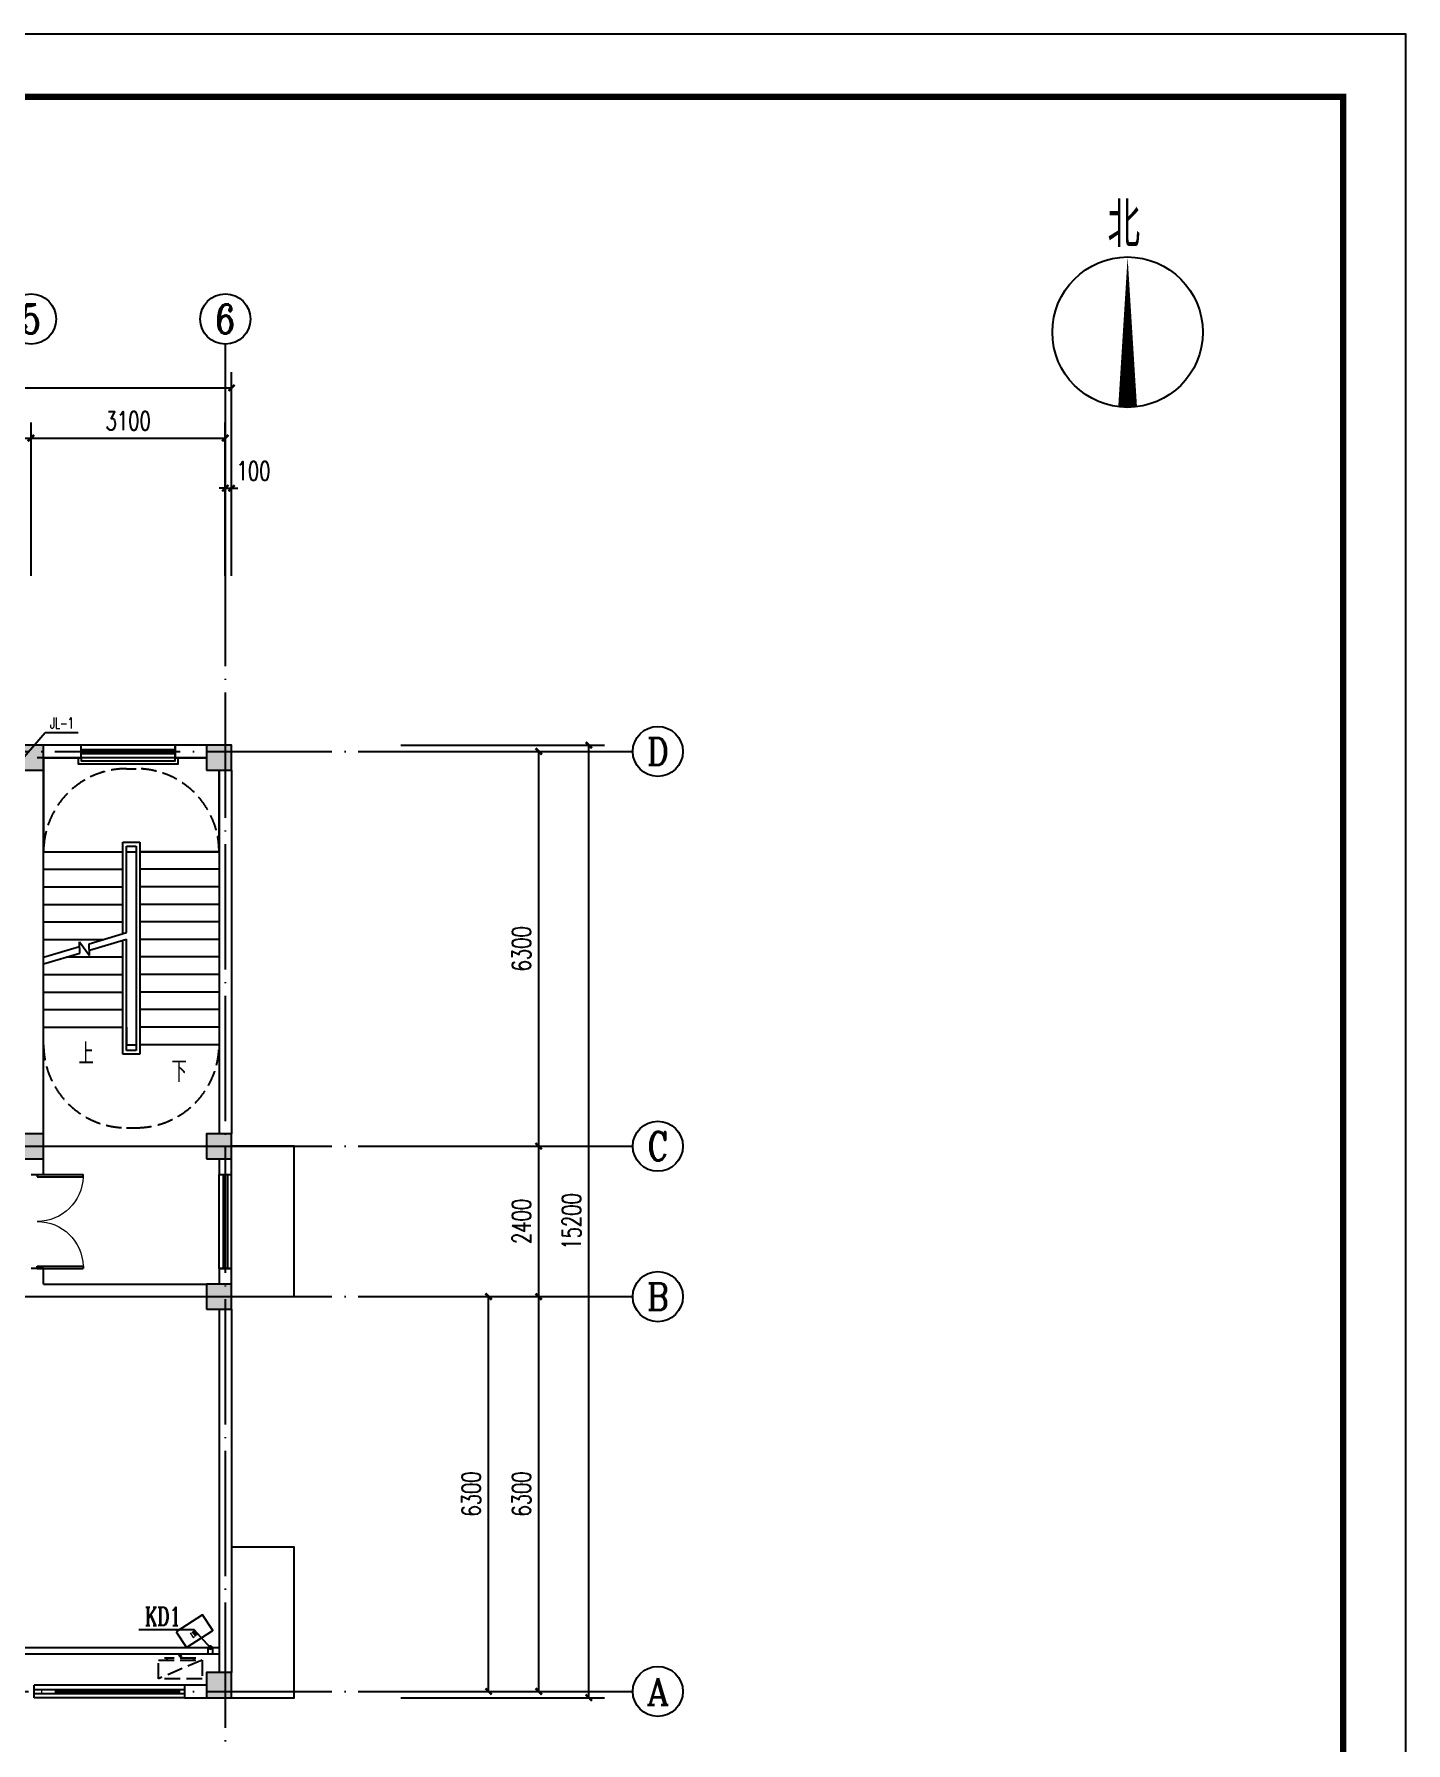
# Model space of a CAD drawing. Extents: x 6128144 to 12201635, y -1670122 to -706096.
# Drawn here: x 6395217 to 6417103, y -738605 to -711340 of the extents above; entities that cross this region are included whole.
import ezdxf
from ezdxf.enums import TextEntityAlignment as Align

# ---------------------------------------------------------------- set-up
doc = ezdxf.new("R2010")
doc.units = 0
doc.header["$LTSCALE"] = 1000
doc.header["$MEASUREMENT"] = 0
doc.linetypes.add('DASH', pattern=[0.35, 0.25, -0.1])
doc.linetypes.add('DOTE', pattern=[2.42, 2, -0.2, 0.02, -0.2])
doc.layers.get('0').update_dxf_attribs({"linetype": 'CONTINUOUS'})
doc.layers.get('Defpoints').update_dxf_attribs({"linetype": 'CONTINUOUS'})
for name, color, linetype in [('AXIS', 3, 'CONTINUOUS'), ('AXIS_TEXT', 7, 'CONTINUOUS'), ('COLUMN', 9, 'CONTINUOUS'), ('DIM_SYMB', 3, 'CONTINUOUS'), ('DOTE', 252, 'CONTINUOUS'), ('PUB_DIM', 3, 'CONTINUOUS'), ('PUB_HATCH', 8, 'CONTINUOUS'), ('PUB_TEXT', 7, 'CONTINUOUS'), ('PUB_TITLE', 4, 'CONTINUOUS'), ('STAIR', 5, 'CONTINUOUS'), ('TWT_LEAD', 3, 'CONTINUOUS'), ('WALL', 2, 'CONTINUOUS'), ('厨卫布置', 6, 'CONTINUOUS'), ('填充', 251, 'CONTINUOUS'), ('排水', 221, 'CONTINUOUS')]:
    doc.layers.add(name, color=color, linetype=linetype)
doc.styles.add('_TCH_AXIS', font='COMPLEX', dxfattribs={"bigfont": 'GBCBIG'})
doc.styles.add('_TCH_DIM', font='SIMPLEX', dxfattribs={"bigfont": 'GBCBIG'})
doc.styles.add('_TCH_DIM_T3', font='SIMPLEX', dxfattribs={"width": 0.705882, "bigfont": 'GBCBIG'})
doc.styles.add('_TCH_LABEL', font='COMPLEX', dxfattribs={"bigfont": 'GBCBIG'})
doc.styles.add('COMPLEX', font='COMPLEX')
doc.styles.add('DIM_FONT', font='SIMPLEX', dxfattribs={"width": 0.7, "bigfont": 'GBCBIG'})
doc.styles.add('X02W-L0100$0$_TWT_SERIAL', font='SIMPLEX', dxfattribs={"width": 0.8, "height": 3.5, "bigfont": 'HZTXT'})
doc.dimstyles.new('_TCH_ARCH&&100', dxfattribs={"dimtxt": 297.5, "dimasz": 100, "dimexe": 250, "dimexo": 300, "dimgap": 126.25, "dimtad": 1, "dimdec": 0, "dimzin": 0, "dimdsep": 46, "dimtxsty": '_TCH_DIM_T3', "dimblk": 'ARCHTICK', "dimcen": 0.09, "dimclrt": 7, "dimazin": 2, "dimtfac": 1, "dimtdec": 0, "dimtix": 1, "dimtmove": 2, "dimatfit": 3, "dimfxl": 0, "dimtolj": 1, "dimtzin": 0, "dimarcsym": 0})

# ---------------------------------------------------------------- blocks, each defined once
blk = doc.blocks.new('A$C2E081725')
at = {"linetype": 'DASH'}
for p, q in [((700, 94), (0, 394)), ((600, 64), (100, 64)), ((138, 94), (138, 64)), ((350, 8), (327, 39)), ((350, 49), (350, 0)), ((350, 8), (373, 39)), ((563, 94), (563, 64))]:
    blk.add_line(p, q, dxfattribs=at)
blk.add_lwpolyline([(0, 394), (0, 94), (700, 94), (700, 394)], close=True, dxfattribs=at)
blk = doc.blocks.new('_AXISO')
blk.add_circle((0, 0), 0.5)
at = {"layer": 'AXIS_TEXT', "style": 'COMPLEX', "width": 1.041667}
blk.add_attdef('A', text='', height=0.56, dxfattribs=at).set_placement((-0.25, -0.28), (0.25, -0.28), align=Align.FIT)
blk = doc.blocks.new('_ArchTick')
at = {"color": 0, "linetype": 'ByBlock', "const_width": 0.4}
blk.add_lwpolyline([(-0.5, -0.5), (0.5, 0.5)], dxfattribs=at)
blk = doc.blocks.new('*D2761')
at = {"layer": 'Defpoints', "color": 0}
for p in [(6398367, -718585), (6398267, -720085), (6398367, -720085)]:
    blk.add_point(p, dxfattribs=at)
at = {"layer": 'PUB_DIM', "color": 0, "lineweight": -2}
for p, q in [((6398267, -719785), (6398267, -718335)), ((6398367, -719785), (6398367, -718335)), ((6398267, -718585), (6398167, -718585)), ((6398267, -718585), (6398367, -718585)), ((6398367, -718585), (6398467, -718585))]:
    blk.add_line(p, q, dxfattribs=at)
at = {"layer": 'PUB_DIM', "color": 0, "lineweight": -2, "xscale": 100, "yscale": 100, "zscale": 100}
blk.add_blockref('_ArchTick', (6398267, -718585), dxfattribs=at)
at = {"layer": 'PUB_DIM', "color": 0, "lineweight": -2, "xscale": 100, "yscale": 100, "zscale": 100, "rotation": 180}
blk.add_blockref('_ArchTick', (6398367, -718585), dxfattribs=at)
at = {"layer": 'PUB_DIM', "color": 7, "insert": (6398717, -718310), "char_height": 297.5, "attachment_point": 5, "style": '_TCH_DIM_T3'}
blk.add_mtext('\\A1;100', dxfattribs=at)
blk = doc.blocks.new('*D2781')
at = {"layer": 'Defpoints', "color": 0}
for p in [(6400767, -731485), (6402467, -731485), (6400767, -737785)]:
    blk.add_point(p, dxfattribs=at)
at = {"layer": 'PUB_DIM', "color": 0, "lineweight": -2}
for p, q in [((6401067, -731485), (6402717, -731485)), ((6402467, -737785), (6402467, -731485)), ((6401067, -737785), (6402717, -737785))]:
    blk.add_line(p, q, dxfattribs=at)
at = {"layer": 'PUB_DIM', "color": 0, "lineweight": -2, "xscale": 100, "yscale": 100, "zscale": 100}
for p, rotation in [((6402467, -731485), 90), ((6402467, -737785), 270)]:
    blk.add_blockref('_ArchTick', p, dxfattribs=dict(at, rotation=rotation))
at = {"layer": 'PUB_DIM', "color": 7, "insert": (6402192, -734635), "char_height": 297.5, "attachment_point": 5, "rotation": 90, "style": '_TCH_DIM_T3'}
blk.add_mtext('\\A1;6300', dxfattribs=at)
blk = doc.blocks.new('_FZH')
blk.add_lwpolyline([(-0.5, -0.5), (0.5, -0.5), (0.5, 0.5), (-0.5, 0.5)], close=True)
at = {"layer": 'PUB_HATCH'}
blk.add_solid([(-0.5, -0.5), (0.5, -0.5), (-0.5, 0.5), (0.5, 0.5)], dxfattribs=at)
blk = doc.blocks.new('*D2963')
at = {"layer": 'AXIS', "color": 0, "lineweight": -2}
for p, q in [((6401067, -731485), (6403517, -731485)), ((6403267, -737785), (6403267, -731485)), ((6401067, -737785), (6403517, -737785))]:
    blk.add_line(p, q, dxfattribs=at)
at = {"layer": 'Defpoints', "color": 0}
for p in [(6400767, -731485), (6403267, -731485), (6400767, -737785)]:
    blk.add_point(p, dxfattribs=at)
at = {"layer": 'AXIS', "color": 0, "lineweight": -2, "xscale": 100, "yscale": 100, "zscale": 100}
for p, rotation in [((6403267, -731485), 90), ((6403267, -737785), 270)]:
    blk.add_blockref('_ArchTick', p, dxfattribs=dict(at, rotation=rotation))
at = {"layer": 'AXIS', "color": 7, "insert": (6402992, -734635), "char_height": 297.5, "attachment_point": 5, "rotation": 90, "style": '_TCH_DIM_T3'}
blk.add_mtext('\\A1;6300', dxfattribs=at)
blk = doc.blocks.new('*D2964')
at = {"layer": 'AXIS', "color": 0, "lineweight": -2}
for p, q in [((6401067, -729085), (6403517, -729085)), ((6403267, -731485), (6403267, -729085)), ((6401067, -731485), (6403517, -731485))]:
    blk.add_line(p, q, dxfattribs=at)
at = {"layer": 'Defpoints', "color": 0}
for p in [(6400767, -729085), (6403267, -729085), (6400767, -731485)]:
    blk.add_point(p, dxfattribs=at)
at = {"layer": 'AXIS', "color": 0, "lineweight": -2, "xscale": 100, "yscale": 100, "zscale": 100}
for p, rotation in [((6403267, -729085), 90), ((6403267, -731485), 270)]:
    blk.add_blockref('_ArchTick', p, dxfattribs=dict(at, rotation=rotation))
at = {"layer": 'AXIS', "color": 7, "insert": (6402992, -730285), "char_height": 297.5, "attachment_point": 5, "rotation": 90, "style": '_TCH_DIM_T3'}
blk.add_mtext('\\A1;2400', dxfattribs=at)
blk = doc.blocks.new('*D2965')
at = {"layer": 'AXIS', "color": 0, "lineweight": -2}
for p, q in [((6401067, -722785), (6403517, -722785)), ((6403267, -729085), (6403267, -722785)), ((6401067, -729085), (6403517, -729085))]:
    blk.add_line(p, q, dxfattribs=at)
at = {"layer": 'Defpoints', "color": 0}
for p in [(6400767, -722785), (6403267, -722785), (6400767, -729085)]:
    blk.add_point(p, dxfattribs=at)
at = {"layer": 'AXIS', "color": 0, "lineweight": -2, "xscale": 100, "yscale": 100, "zscale": 100}
for p, rotation in [((6403267, -722785), 90), ((6403267, -729085), 270)]:
    blk.add_blockref('_ArchTick', p, dxfattribs=dict(at, rotation=rotation))
at = {"layer": 'AXIS', "color": 7, "insert": (6402992, -725935), "char_height": 297.5, "attachment_point": 5, "rotation": 90, "style": '_TCH_DIM_T3'}
blk.add_mtext('\\A1;6300', dxfattribs=at)
blk = doc.blocks.new('*D2966')
at = {"layer": 'AXIS', "color": 0, "lineweight": -2}
for p, q in [((6401067, -722685), (6404317, -722685)), ((6404067, -737885), (6404067, -722685)), ((6401067, -737885), (6404317, -737885))]:
    blk.add_line(p, q, dxfattribs=at)
at = {"layer": 'Defpoints', "color": 0}
for p in [(6400767, -722685), (6404067, -722685), (6400767, -737885)]:
    blk.add_point(p, dxfattribs=at)
at = {"layer": 'AXIS', "color": 0, "lineweight": -2, "xscale": 100, "yscale": 100, "zscale": 100}
for p, rotation in [((6404067, -722685), 90), ((6404067, -737885), 270)]:
    blk.add_blockref('_ArchTick', p, dxfattribs=dict(at, rotation=rotation))
at = {"layer": 'AXIS', "color": 7, "insert": (6403792, -730285), "char_height": 297.5, "attachment_point": 5, "rotation": 90, "style": '_TCH_DIM_T3'}
blk.add_mtext('\\A1;15200', dxfattribs=at)
blk = doc.blocks.new('*D2974')
at = {"layer": 'AXIS', "color": 0, "lineweight": -2}
for p, q in [((6390867, -719985), (6390867, -717535)), ((6395167, -719985), (6395167, -717535)), ((6390867, -717785), (6395167, -717785))]:
    blk.add_line(p, q, dxfattribs=at)
at = {"layer": 'Defpoints', "color": 0}
for p in [(6395167, -717785), (6390867, -720285), (6395167, -720285)]:
    blk.add_point(p, dxfattribs=at)
at = {"layer": 'AXIS', "color": 0, "lineweight": -2, "xscale": 100, "yscale": 100, "zscale": 100, "rotation": 180}
blk.add_blockref('_ArchTick', (6390867, -717785), dxfattribs=at)
at = {"layer": 'AXIS', "color": 0, "lineweight": -2, "xscale": 100, "yscale": 100, "zscale": 100}
blk.add_blockref('_ArchTick', (6395167, -717785), dxfattribs=at)
at = {"layer": 'AXIS', "color": 7, "insert": (6393017, -717510), "char_height": 297.5, "attachment_point": 5, "style": '_TCH_DIM_T3'}
blk.add_mtext('\\A1;4300', dxfattribs=at)
blk = doc.blocks.new('*D2975')
at = {"layer": 'AXIS', "color": 0, "lineweight": -2}
for p, q in [((6395167, -719985), (6395167, -717535)), ((6398267, -719985), (6398267, -717535)), ((6395167, -717785), (6398267, -717785))]:
    blk.add_line(p, q, dxfattribs=at)
at = {"layer": 'Defpoints', "color": 0}
for p in [(6398267, -717785), (6395167, -720285), (6398267, -720285)]:
    blk.add_point(p, dxfattribs=at)
at = {"layer": 'AXIS', "color": 0, "lineweight": -2, "xscale": 100, "yscale": 100, "zscale": 100, "rotation": 180}
blk.add_blockref('_ArchTick', (6395167, -717785), dxfattribs=at)
at = {"layer": 'AXIS', "color": 0, "lineweight": -2, "xscale": 100, "yscale": 100, "zscale": 100}
blk.add_blockref('_ArchTick', (6398267, -717785), dxfattribs=at)
at = {"layer": 'AXIS', "color": 7, "insert": (6396717, -717510), "char_height": 297.5, "attachment_point": 5, "style": '_TCH_DIM_T3'}
blk.add_mtext('\\A1;3100', dxfattribs=at)
blk = doc.blocks.new('*D2976')
at = {"layer": 'AXIS', "color": 0, "lineweight": -2}
for p, q in [((6376167, -719985), (6376167, -716735)), ((6398367, -719985), (6398367, -716735)), ((6376167, -716985), (6398367, -716985))]:
    blk.add_line(p, q, dxfattribs=at)
at = {"layer": 'Defpoints', "color": 0}
for p in [(6398367, -716985), (6376167, -720285), (6398367, -720285)]:
    blk.add_point(p, dxfattribs=at)
at = {"layer": 'AXIS', "color": 0, "lineweight": -2, "xscale": 100, "yscale": 100, "zscale": 100, "rotation": 180}
blk.add_blockref('_ArchTick', (6376167, -716985), dxfattribs=at)
at = {"layer": 'AXIS', "color": 0, "lineweight": -2, "xscale": 100, "yscale": 100, "zscale": 100}
blk.add_blockref('_ArchTick', (6398367, -716985), dxfattribs=at)
at = {"layer": 'AXIS', "color": 7, "insert": (6387267, -716710), "char_height": 297.5, "attachment_point": 5, "style": '_TCH_DIM_T3'}
blk.add_mtext('\\A1;22200', dxfattribs=at)

msp = doc.modelspace()

# ---------------------------------------------------------------- linework, layer by layer
at = {"extrusion": (0, 0, -1)}
for p, q in [((6397467.5, -722685.3), (6395967.5, -722685.3)), ((6395967.5, -722885.3), (6395967.5, -722685.3)), ((6395967.5, -722752), (6397467.5, -722752)), ((6397467.5, -722885.3), (6397467.5, -722685.3)), ((6395967.5, -722818.7), (6397467.5, -722818.7)), ((6397467.5, -722885.3), (6395967.5, -722885.3)), ((6395267.5, -729535.3), (6395998.7, -729535.3)), ((6395267.5, -729535.3), (6395267.5, -729572.8)), ((6395267.5, -729572.8), (6395998.7, -729572.8)), ((6395998.7, -729572.8), (6395998.7, -729535.3)), ((6398167.5, -731035.3), (6398167.5, -729535.3)), ((6398167.5, -729535.3), (6398367.5, -729535.3)), ((6398234.1, -729535.3), (6398234.1, -731035.3)), ((6398300.8, -729535.3), (6398300.8, -731035.3)), ((6398367.5, -731035.3), (6398367.5, -729535.3)), ((6395267.5, -730997.8), (6395998.7, -730997.8)), ((6395267.5, -731035.3), (6395267.5, -730997.8)), ((6395267.5, -731035.3), (6395998.7, -731035.3)), ((6395998.7, -730997.8), (6395998.7, -731035.3)), ((6398167.5, -731035.3), (6398367.5, -731035.3))]:
    msp.add_line(p, q, dxfattribs=at)
at = {"color": 0, "linetype": 'DASH'}
for p, q in [((6396692.5, -723060.3), (6396842.5, -723060.3)), ((6396692.5, -728790.4), (6396842.5, -728790.4))]:
    msp.add_line(p, q, dxfattribs=at)
at = {"linetype": 'ByBlock'}
msp.add_line((6394667.5, -737085.3), (6398167.5, -737085.3), dxfattribs=at)
at = {"color": 0}
for p, q in [((6395217.5, -737885.3), (6395217.5, -737685.3)), ((6397617.5, -737685.3), (6395217.5, -737685.3)), ((6395217.5, -737752), (6397617.5, -737752)), ((6397617.5, -737685.3), (6397617.5, -737885.3)), ((6395217.5, -737818.7), (6397617.5, -737818.7)), ((6397617.5, -737885.3), (6395217.5, -737885.3))]:
    msp.add_line(p, q, dxfattribs=at)
for points in [[(6395917.5, -722885.3), (6395917.5, -722985.3), (6397517.5, -722985.3), (6397517.5, -722885.3)], [(6395967.5, -722885.3), (6395967.5, -722935.3), (6397467.5, -722935.3), (6397467.5, -722885.3)]]:
    msp.add_lwpolyline(points, dxfattribs=at)
for points in [[(6398367.5, -731485.3), (6399367.5, -731485.3), (6399367.5, -729085.3), (6398367.5, -729085.3)], [(6398367.5, -737885.3), (6399367.5, -737885.3), (6399367.5, -735485.3), (6398367.5, -735485.3)]]:
    msp.add_lwpolyline(points)
at = {"color": 0, "linetype": 'DASH'}
for centre, start, end in [((6396692.5, -724385.3), 90, 180), ((6396842.5, -724385.3), 360, 90), ((6396692.5, -727465.3), 180, 270), ((6396842.5, -727465.3), 270, 0)]:
    msp.add_arc(centre, 1325, start, end, dxfattribs=at)
at = {"lineweight": 13, "extrusion": (0, 0, -1)}
for centre, start, end in [((-6395267.5, -729554.1), 181.46928, 270), ((-6395267.5, -731016.6), 90, 178.53072)]:
    msp.add_arc(centre, 731.2, start, end, dxfattribs=at)
at = {"layer": 'AXIS', "color": 0}
for p, q in [((6398267.5, -720285.3), (6398267.5, -716285.3)), ((6400767.5, -722785.3), (6404767.5, -722785.3)), ((6400767.5, -729085.3), (6404767.5, -729085.3)), ((6400767.5, -731485.3), (6404767.5, -731485.3)), ((6400767.5, -737785.3), (6404767.5, -737785.3))]:
    msp.add_line(p, q, dxfattribs=at)
at = {"layer": 'DIM_SYMB'}
msp.add_lwpolyline([(6412663.6, -717295, 300, 0, 0), (6412663.6, -714895, 0, 0, 0)], format="xyseb", dxfattribs=at)
at = {"layer": 'DIM_SYMB', "color": 0}
for points in [[(6397505, -727605.3, 0, 0, 0), (6397505, -723635.3, 0, 0, 0), (6396030, -723635.3, 0, 0, 0), (6396030, -725485.3, 80, 0, 0), (6396030, -725785.3, 0, 0, 0)], [(6396030, -727325.3, 0, 0, 0), (6396030, -726365.3, 80, 0, 0), (6396030, -726065.3, 0, 0, 0)]]:
    msp.add_lwpolyline(points, format="xyseb", dxfattribs=at)
at = {"layer": 'DIM_SYMB'}
msp.add_lwpolyline([(6396884.8, -736795.4), (6397765.9, -736795.4), (6398027.5, -737085.3)], dxfattribs=at)
at = {"layer": 'DIM_SYMB', "const_width": 40}
msp.add_lwpolyline([(6398014.1, -737070.5, 1), (6398040.9, -737100.2, 1)], format="xyb", close=True, dxfattribs=at)
at = {"layer": 'DIM_SYMB'}
msp.add_circle((6412663.6, -716095), 1200, dxfattribs=at)
at = {"layer": 'DOTE', "linetype": 'DOTE'}
for p, q in [((6398267.5, -740785.3), (6398267.5, -720285.3)), ((6373767.5, -722785.3), (6400767.5, -722785.3)), ((6373767.5, -729085.3), (6400767.5, -729085.3)), ((6375367.5, -729085.3), (6399167.5, -729085.3)), ((6373767.5, -731485.3), (6400767.5, -731485.3)), ((6375367.5, -731485.3), (6399167.5, -731485.3)), ((6373767.5, -737785.3), (6400767.5, -737785.3))]:
    msp.add_line(p, q, dxfattribs=at)
at = {"layer": 'PUB_TITLE', "color": 4}
msp.add_lwpolyline([(6357702.5, -753339.6), (6417102.5, -753339.6), (6417102.5, -711339.6), (6357702.5, -711339.6)], close=True, dxfattribs=at)
at = {"layer": 'PUB_TITLE', "color": 4, "const_width": 100}
msp.add_lwpolyline([(6360202.5, -752339.6), (6416102.5, -752339.6), (6416102.5, -712339.6), (6360202.5, -712339.6)], close=True, dxfattribs=at)
at = {"layer": 'STAIR', "linetype": 'ByBlock'}
for p, q in [((6397967.5, -722885.3), (6395267.5, -722885.3)), ((6398167.5, -724285.3), (6398167.5, -723085.3))]:
    msp.add_line(p, q, dxfattribs=at)
at = {"layer": 'STAIR', "color": 0}
for p, q in [((6397967.5, -722885.3), (6395367.5, -722885.3)), ((6395367.5, -722885.3), (6395367.5, -724385.3)), ((6398167.5, -724385.3), (6398167.5, -723085.3)), ((6395367.5, -726069.5), (6395367.5, -724385.3)), ((6395367.5, -724385.3), (6396632.5, -724385.3)), ((6395367.5, -724385.3), (6396632.5, -724385.3)), ((6396632.5, -725694.7), (6396632.5, -724235.3)), ((6396632.5, -724235.3), (6396902.5, -724235.3)), ((6396692.5, -725676.9), (6396692.5, -724295.3)), ((6396692.5, -724295.3), (6396842.5, -724295.3)), ((6396692.5, -725676.9), (6396692.5, -724385.3)), ((6396692.5, -724385.3), (6396842.5, -724385.3)), ((6396842.5, -724295.3), (6396842.5, -727555.3)), ((6396842.5, -724385.3), (6396842.5, -727465.3)), ((6396902.5, -724235.3), (6396902.5, -727615.3)), ((6398167.5, -724385.3), (6396902.5, -724385.3)), ((6396902.5, -724385.3), (6398167.5, -724385.3)), ((6398167.5, -724385.3), (6398167.5, -727465.3)), ((6395367.5, -724665.3), (6396632.5, -724665.3)), ((6398167.5, -724665.3), (6396902.5, -724665.3)), ((6395367.5, -724945.3), (6396632.5, -724945.3)), ((6398167.5, -724945.3), (6396902.5, -724945.3)), ((6395367.5, -725225.3), (6396632.5, -725225.3)), ((6398167.5, -725225.3), (6396902.5, -725225.3)), ((6395367.5, -725505.3), (6396632.5, -725505.3)), ((6398167.5, -725505.3), (6396902.5, -725505.3)), ((6395367.5, -725785.3), (6396326.5, -725785.3)), ((6396095.6, -725853.7), (6396692.5, -725676.9)), ((6396098.3, -725957.2), (6396692.5, -725781.2)), ((6396632.5, -727615.3), (6396632.5, -725799)), ((6396692.5, -727185.3), (6396692.5, -725781.2)), ((6396692.5, -727555.3), (6396692.5, -725781.2)), ((6398167.5, -725785.3), (6396902.5, -725785.3)), ((6395367.5, -726069.5), (6395942.5, -725899.1)), ((6395367.5, -726173.8), (6395945.2, -726002.6)), ((6395367.5, -726065.3), (6395381.4, -726065.3)), ((6395733.4, -726065.3), (6396632.5, -726065.3)), ((6395945.2, -726002.6), (6395940.5, -725824.2)), ((6395940.5, -725824.2), (6396100.5, -726040.4)), ((6396100.5, -726040.4), (6396095.6, -725853.7)), ((6398167.5, -726065.3), (6396902.5, -726065.3)), ((6395367.5, -727185.3), (6395367.5, -726173.8)), ((6395367.5, -726345.3), (6396632.5, -726345.3)), ((6398167.5, -726345.3), (6396902.5, -726345.3)), ((6395367.5, -726625.3), (6396632.5, -726625.3)), ((6398167.5, -726625.3), (6396902.5, -726625.3)), ((6395367.5, -726905.3), (6396632.5, -726905.3)), ((6398167.5, -726905.3), (6396902.5, -726905.3)), ((6395367.5, -727185.3), (6396632.5, -727185.3)), ((6396692.5, -727185.3), (6396692.5, -727465.3)), ((6398167.5, -727185.3), (6396902.5, -727185.3)), ((6396902.5, -727615.3), (6396632.5, -727615.3)), ((6396692.5, -727465.3), (6396842.5, -727465.3)), ((6396842.5, -727555.3), (6396692.5, -727555.3)), ((6398167.5, -727465.3), (6396902.5, -727465.3))]:
    msp.add_line(p, q, dxfattribs=at)
at = {"layer": 'TWT_LEAD', "color": 3}
for p, q in [((6394919.4, -723032.6), (6395390.8, -722481.8)), ((6395390.8, -722481.8), (6395919.2, -722481.8))]:
    msp.add_line(p, q, dxfattribs=at)
at = {"layer": 'WALL', "linetype": 'ByBlock'}
for p, q in [((6395967.5, -722685.3), (6395367.5, -722685.3)), ((6395967.5, -722885.3), (6395967.5, -722685.3)), ((6397967.5, -722685.3), (6397467.5, -722685.3)), ((6397467.5, -722685.3), (6397467.5, -722885.3)), ((6395367.5, -722885.3), (6395967.5, -722885.3)), ((6395367.5, -726485.3), (6395367.5, -723085.3)), ((6397467.5, -722885.3), (6397967.5, -722885.3)), ((6398167.5, -723085.3), (6398167.5, -728885.3)), ((6398367.5, -723085.3), (6398367.5, -728885.3)), ((6395367.5, -728885.3), (6395367.5, -726485.3)), ((6395367.5, -729535.3), (6395367.5, -729285.3)), ((6398167.5, -729285.3), (6398167.5, -729535.3)), ((6398367.5, -729535.3), (6398367.5, -729285.3)), ((6395167.5, -729535.3), (6395367.5, -729535.3)), ((6398167.5, -729535.3), (6398367.5, -729535.3)), ((6395367.5, -731035.3), (6395167.5, -731035.3)), ((6395367.5, -731285.3), (6395367.5, -731035.3)), ((6398367.5, -731035.3), (6398167.5, -731035.3)), ((6398167.5, -731035.3), (6398167.5, -731285.3)), ((6398367.5, -731285.3), (6398367.5, -731035.3)), ((6392067.5, -731485.3), (6395267.5, -731485.3)), ((6395267.5, -731485.3), (6397967.5, -731485.3)), ((6395367.5, -731285.3), (6397967.5, -731285.3)), ((6398167.5, -731685.3), (6398167.5, -737485.3)), ((6398367.5, -731685.3), (6398367.5, -737485.3)), ((6397967.5, -737685.3), (6397617.5, -737685.3)), ((6397617.5, -737685.3), (6397617.5, -737885.3)), ((6397617.5, -737885.3), (6397967.5, -737885.3))]:
    msp.add_line(p, q, dxfattribs=at)
at = {"layer": '厨卫布置'}
msp.add_lwpolyline([(6397484.6, -736832.9), (6397646.8, -737085.3), (6398067.5, -736815.1), (6397905.3, -736562.7)], close=True, dxfattribs=at)
at = {"layer": '填充', "linetype": 'DASH', "ltscale": 500}
msp.add_line((6394667.5, -737185.3), (6398167.5, -737185.3), dxfattribs=at)
at = {"layer": '排水'}
msp.add_lwpolyline([(6397987.5, -737185.3), (6398067.5, -737185.3), (6398067.5, -737085.3), (6397987.5, -737085.3)], close=True, dxfattribs=at)

# ---------------------------------------------------------------- block references
at = {"layer": 'AXIS', "color": 0}
ref = msp.add_blockref('_AXISO', (6395167.5, -715885.3), dxfattribs=dict(at, xscale=800, yscale=800, zscale=800))
ref.add_attrib('A', '5', dxfattribs={"layer": 'AXIS_TEXT', "color": 0, "height": 465.9, "style": '_TCH_AXIS'}).set_placement((6395012.2, -716118.3), (6395322.8, -716118.3), align=Align.FIT)
ref = msp.add_blockref('_AXISO', (6398267.5, -715885.3), dxfattribs=dict(at, xscale=800, yscale=800, zscale=800))
ref.add_attrib('A', '6', dxfattribs={"layer": 'AXIS_TEXT', "color": 0, "height": 465.9, "style": '_TCH_AXIS'}).set_placement((6398112.2, -716118.3), (6398422.8, -716118.3), align=Align.FIT)
ref = msp.add_blockref('_AXISO', (6405167.5, -722785.3), dxfattribs=dict(at, xscale=800, yscale=800, zscale=800))
ref.add_attrib('A', 'D', dxfattribs={"layer": 'AXIS_TEXT', "color": 0, "height": 435.3, "style": '_TCH_AXIS'}).set_placement((6404991.3, -723003), (6405343.6, -723003), align=Align.FIT)
ref = msp.add_blockref('_AXISO', (6405167.5, -729085.3), dxfattribs=dict(at, xscale=800, yscale=800, zscale=800))
ref.add_attrib('A', 'C', dxfattribs={"layer": 'AXIS_TEXT', "color": 0, "height": 455.7, "style": '_TCH_AXIS'}).set_placement((6405004.7, -729313.2), (6405330.2, -729313.2), align=Align.FIT)
ref = msp.add_blockref('_AXISO', (6405167.5, -731485.3), dxfattribs=dict(at, xscale=800, yscale=800, zscale=800))
ref.add_attrib('A', 'B', dxfattribs={"layer": 'AXIS_TEXT', "color": 0, "height": 435.3, "style": '_TCH_AXIS'}).set_placement((6404991.3, -731703), (6405343.6, -731703), align=Align.FIT)
ref = msp.add_blockref('_AXISO', (6405167.5, -737785.3), dxfattribs=dict(at, xscale=800, yscale=800, zscale=800))
ref.add_attrib('A', 'A', dxfattribs={"layer": 'AXIS_TEXT', "color": 0, "height": 425.2, "style": '_TCH_AXIS'}).set_placement((6404985.3, -737997.9), (6405349.7, -737997.9), align=Align.FIT)
at = {"layer": 'COLUMN', "linetype": 'ByBlock', "xscale": 400, "yscale": 400, "zscale": 400}
for p in [(6395167.5, -722885.3), (6398167.5, -722885.3), (6395167.5, -729085.3), (6398167.5, -729085.3), (6398167.5, -731485.3), (6398167.5, -737685.3)]:
    msp.add_blockref('_FZH', p, dxfattribs=at)
at = {"layer": '厨卫布置', "xscale": -1, "rotation": 180}
msp.add_blockref('A$C2E081725', (6397199.3, -737189.8), dxfattribs=at)

# ---------------------------------------------------------------- texts
at = {"layer": 'PUB_TEXT', "style": '_TCH_DIM'}
msp.add_text('北', height=723.4, dxfattribs=at).set_placement((6412342.3, -714741.2))
at = {"layer": 'PUB_TEXT', "color": 0, "style": '_TCH_DIM'}
for s, p in [('上', (6395925.7, -727780.3)), ('下', (6397410, -728060.3))]:
    msp.add_text(s, height=337.6, dxfattribs=at).set_placement(p)
at = {"layer": 'PUB_TEXT', "style": '_TCH_LABEL', "width": 0.705882}
msp.add_text('KD1', height=297.5, dxfattribs=at).set_placement((6396980.1, -736735.4))
at = {"layer": 'TWT_LEAD', "color": 3, "style": 'X02W-L0100$0$_TWT_SERIAL', "width": 0.64}
msp.add_text('JL-1', height=175, dxfattribs=at).set_placement((6395471.1, -722418.9))
at = {"layer": '厨卫布置', "style": 'DIM_FONT', "width": 0.494118}
msp.add_text('LW', height=89.65, rotation=32.71669, dxfattribs=at).set_placement((6397746.4, -736931.2))

# ---------------------------------------------------------------- dimensions: what is measured, and where the dimension line sits
at = {"layer": 'AXIS', "color": 0}
for p1, p2, distance, picture, middle in [((6376167.5, -720285.3), (6398367.5, -720285.3), 3300, '*D2976', (6387267.5, -716710.3)), ((6390867.5, -720285.3), (6395167.5, -720285.3), 2500, '*D2974', (6393017.5, -717510.3)), ((6395167.5, -720285.3), (6398267.5, -720285.3), 2500, '*D2975', (6396717.5, -717510.3)), ((6400767.5, -737885.3), (6400767.5, -722685.3), -3300, '*D2966', (6403792.5, -730285.3)), ((6400767.5, -729085.3), (6400767.5, -722785.3), -2500, '*D2965', (6402992.5, -725935.3)), ((6400767.5, -731485.3), (6400767.5, -729085.3), -2500, '*D2964', (6402992.5, -730285.3)), ((6400767.5, -737785.3), (6400767.5, -731485.3), -2500, '*D2963', (6402992.5, -734635.3))]:
    dim = msp.add_aligned_dim(p1=p1, p2=p2, distance=distance, dimstyle='_TCH_ARCH&&100', dxfattribs=at)
    dim.commit()
    dim.dimension.update_dxf_attribs({"geometry": picture, "text_midpoint": middle})
at = {"layer": 'PUB_DIM', "color": 0}
dim = msp.add_linear_dim(base=(6398367.5, -718585.3), p1=(6398267.5, -720085.3), p2=(6398367.5, -720085.3), angle=0, dimstyle='_TCH_ARCH&&100', dxfattribs=at)
dim.commit()
dim.dimension.update_dxf_attribs({"geometry": '*D2761', "text_midpoint": (6398717.5, -718310.3), "dimtype": 161})
dim = msp.add_aligned_dim(p1=(6400767.5, -737785.3), p2=(6400767.5, -731485.3), distance=-1700, dimstyle='_TCH_ARCH&&100', dxfattribs=at)
dim.commit()
dim.dimension.update_dxf_attribs({"geometry": '*D2781', "text_midpoint": (6402192.5, -734635.3)})

doc.saveas('drawing.dxf')
